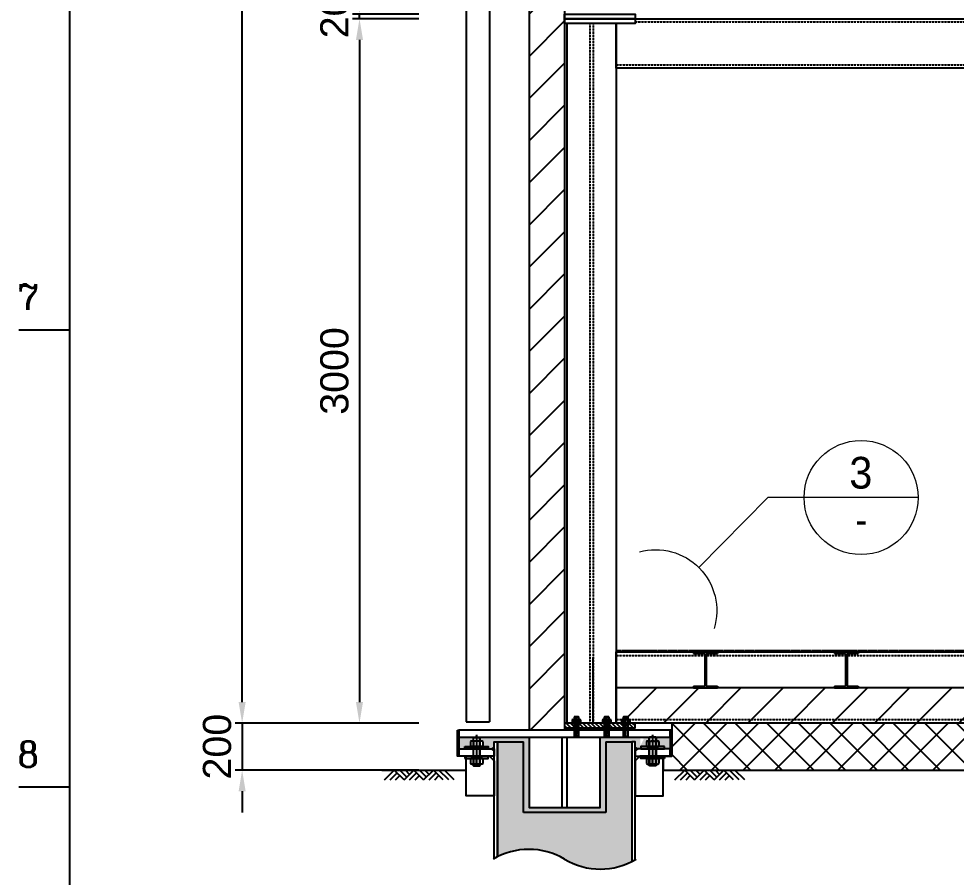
# Model space of a CAD drawing. Header units: millimetres. Extents: x 415966 to 487306, y -108951 to -17325.
# Drawn here: x 452166 to 456160, y -33811 to -30155 of the extents above; entities that cross this region are included whole.
import ezdxf
from ezdxf.enums import TextEntityAlignment as Align

# ---------------------------------------------------------------- set-up
doc = ezdxf.new("R2010")
doc.units = ezdxf.units.MM
doc.header["$LTSCALE"] = 2
doc.linetypes.add('CENTER', pattern=[2, 1.25, -0.25, 0.25, -0.25])
doc.linetypes.add('HIDDEN', pattern=[0.375, 0.25, -0.125])
doc.layers.get('Defpoints').update_dxf_attribs({"color": 250})
for name, color, linetype in [('C_BLOCK', 7, 'Continuous'), ('C_CEN', 1, 'CENTER'), ('C_COLUMN-01', 2, 'Continuous'), ('C_DIM', 7, 'Continuous'), ('C_GIRDER', 2, 'Continuous'), ('C_HAT', 253, 'Continuous'), ('CONC', 3, 'Continuous'), ('DIM', 1, 'Continuous'), ('finish', 1, 'Continuous'), ('PLATE', 2, 'Continuous'), ('TAN-TIT', 30, 'Continuous'), ('나사산', 1, 'Continuous'), ('중심선', 1, 'CENTER')]:
    doc.layers.add(name, color=color, linetype=linetype)
doc.styles.add('Arial', font='arial.ttf')
doc.styles.add('COM', font='COMPLEX', dxfattribs={"height": 5})
doc.styles.add('돋움', font='')
doc.styles.get('돋움').set_extended_font_data('Dotum')
doc.dimstyles.new('일반도면_0030', dxfattribs={"dimtxt": 120, "dimasz": 90, "dimexe": 30, "dimexo": 150, "dimgap": 45, "dimtad": 1, "dimdec": 0, "dimzin": 0, "dimdsep": 46, "dimtxsty": 'Arial', "dimcen": -150, "dimclrd": 7, "dimclre": 7, "dimclrt": 2, "dimadec": 8, "dimazin": 0, "dimtfac": 1, "dimtdec": 0, "dimtix": 1, "dimtmove": 2, "dimatfit": 3, "dimfxl": 1, "dimtolj": 1, "dimtzin": 0, "dimarcsym": 0})
pattern_1 = [(45, (-63679, 0), (-89.80256121069154, 89.80256121069154), [])]

# ---------------------------------------------------------------- blocks, each defined once
blk = doc.blocks.new('BORDER')
at = {"layer": 'TAN-TIT'}
for p, q in [((497.6551724136807, 16468.00000000038), (497.6551724136807, 352)), ((497.6551724136807, 7382.965517241508), (353.4482758580707, 7382.965517241508)), ((497.6551724136807, 6085.103448276597), (353.4482758580707, 6085.103448276597))]:
    blk.add_line(p, q, dxfattribs=at)
at = {"layer": 'TAN-TIT', "style": 'COM'}
for s, p in [('7', (411.1310344757512, 7440.648275862637)), ('8', (411.1310344757512, 6142.786206897348))]:
    blk.add_text(s, height=72.10344827586206, dxfattribs=at).set_placement(p, align=Align.RIGHT)
blk = doc.blocks.new('*D197')
at = {"layer": 'C_DIM', "color": 7, "lineweight": -2, "transparency": 16777216}
for p, q in [((453870.7415569457, -24114.90330952165), (453087.6012386131, -24114.90330952165)), ((453117.6012386131, -33064.90330952196), (453117.6012386131, -24204.90330952165)), ((453870.7415569457, -33154.90330952196), (453087.6012386131, -33154.90330952196))]:
    blk.add_line(p, q, dxfattribs=at)
at = {"layer": 'C_DIM', "color": 7, "transparency": 16777216}
for points in [[(453102.6012386131, -24204.90330952165), (453132.6012386131, -24204.90330952165), (453117.6012386131, -24114.90330952165)], [(453102.6012386131, -33064.90330952196), (453132.6012386131, -33064.90330952196), (453117.6012386131, -33154.90330952196)]]:
    blk.add_solid(points, dxfattribs=at)
at = {"layer": 'Defpoints', "color": 0, "transparency": 16777216}
for p in [(453117.6012386131, -24114.90330952165), (454020.7415569457, -24114.90330952165), (454020.7415569457, -33154.90330952196)]:
    blk.add_point(p, dxfattribs=at)
at = {"layer": 'C_DIM', "color": 2, "transparency": 16777216, "insert": (453011.3324800864, -28634.90330952193), "char_height": 120, "attachment_point": 5, "rotation": 90, "style": 'Arial'}
blk.add_mtext('\\A1;9040', dxfattribs=at)
blk = doc.blocks.new('*D198')
at = {"layer": 'C_DIM', "color": 7, "lineweight": -2, "transparency": 16777216}
for p, q in [((453870.7415569457, -30154.90330952196), (453587.601238613, -30154.90330952196)), ((453617.601238613, -30244.90330952196), (453617.601238613, -33064.90330952196)), ((453870.7415569457, -33154.90330952196), (453587.601238613, -33154.90330952196))]:
    blk.add_line(p, q, dxfattribs=at)
at = {"layer": 'C_DIM', "color": 7, "transparency": 16777216}
for points in [[(453602.601238613, -30244.90330952196), (453632.601238613, -30244.90330952196), (453617.601238613, -30154.90330952196)], [(453602.601238613, -33064.90330952196), (453632.601238613, -33064.90330952196), (453617.601238613, -33154.90330952196)]]:
    blk.add_solid(points, dxfattribs=at)
at = {"layer": 'Defpoints', "color": 0, "transparency": 16777216}
for p in [(454020.7415569457, -30154.90330952196), (453617.601238613, -33154.90330952196), (454020.7415569457, -33154.90330952196)]:
    blk.add_point(p, dxfattribs=at)
at = {"layer": 'C_DIM', "color": 2, "transparency": 16777216, "insert": (453511.2915523918, -31654.90330952209), "char_height": 120, "attachment_point": 5, "rotation": 90, "style": 'Arial'}
blk.add_mtext('\\A1;3000', dxfattribs=at)
blk = doc.blocks.new('*D199')
at = {"layer": 'C_DIM', "color": 7, "lineweight": -2, "transparency": 16777216}
for p, q in [((453617.601238613, -30044.90330952185), (453617.601238613, -29954.90330952185)), ((453870.7415569457, -30134.90330952185), (453587.601238613, -30134.90330952185)), ((453617.601238613, -30154.90330952184), (453617.601238613, -30134.90330952185)), ((453870.7415569457, -30154.90330952184), (453587.601238613, -30154.90330952184)), ((453617.601238613, -30244.90330952184), (453617.601238613, -30334.90330952184))]:
    blk.add_line(p, q, dxfattribs=at)
at = {"layer": 'C_DIM', "color": 7, "transparency": 16777216}
for points in [[(453602.601238613, -30044.90330952185), (453632.601238613, -30044.90330952185), (453617.601238613, -30134.90330952185)], [(453602.601238613, -30244.90330952184), (453632.601238613, -30244.90330952184), (453617.601238613, -30154.90330952184)]]:
    blk.add_solid(points, dxfattribs=at)
at = {"layer": 'Defpoints', "color": 0, "transparency": 16777216}
for p in [(453617.601238613, -30134.90330952185), (454020.7415569457, -30134.90330952185), (454020.7415569457, -30154.90330952184)]:
    blk.add_point(p, dxfattribs=at)
at = {"layer": 'C_DIM', "color": 2, "transparency": 16777216, "insert": (453511.3324800862, -30144.90330952197), "char_height": 120, "attachment_point": 5, "rotation": 90, "style": 'Arial'}
blk.add_mtext('\\A1;20', dxfattribs=at)
blk = doc.blocks.new('A$C45570403')
at = {"layer": 'finish'}
for p, q in [((0, 0), (102, 0)), ((0, 0), (0, -7.110000000000582)), ((102, 0), (102, -7.110000000000582)), ((0, -7.110000000000582), (48.07999999998719, -7.110000000000582)), ((48.07999999998719, -7.110000000000582), (48.0800000000163, -145.8899999999994)), ((53.92000000001281, -7.110000000000582), (102, -7.110000000000582)), ((53.92000000001281, -7.110000000000582), (53.92000000004191, -145.8899999999994)), ((0, -145.8899999999994), (48.0800000000163, -145.8900000000012)), ((2.91038304567337e-11, -145.8899999999994), (2.91038304567337e-11, -153)), ((0, -153), (102, -153)), ((53.92000000004191, -145.8900000000012), (102, -145.8899999999994)), ((102.0000000000291, -145.8899999999994), (102.0000000000291, -153))]:
    blk.add_line(p, q, dxfattribs=at)
blk = doc.blocks.new('*D277')
at = {"layer": 'C_DIM', "color": 7, "lineweight": -2, "transparency": 16777216}
for p, q in [((453117.6012386133, -33064.90330952198), (453117.6012386133, -32974.90330952198)), ((453870.7415569457, -33154.90330952198), (453087.6012386133, -33154.90330952198)), ((453117.6012386133, -33154.90330952198), (453117.6012386133, -33354.90330952196)), ((453870.7415569457, -33354.90330952196), (453087.6012386133, -33354.90330952196)), ((453117.6012386133, -33444.90330952196), (453117.6012386133, -33534.90330952196))]:
    blk.add_line(p, q, dxfattribs=at)
at = {"layer": 'C_DIM', "color": 7, "transparency": 16777216}
for points in [[(453102.6012386133, -33064.90330952198), (453132.6012386133, -33064.90330952198), (453117.6012386133, -33154.90330952198)], [(453102.6012386133, -33444.90330952196), (453132.6012386133, -33444.90330952196), (453117.6012386133, -33354.90330952196)]]:
    blk.add_solid(points, dxfattribs=at)
at = {"layer": 'Defpoints', "color": 0, "transparency": 16777216}
for p in [(454020.7415569457, -33154.90330952198), (453117.6012386133, -33354.90330952196), (454020.7415569457, -33354.90330952196)]:
    blk.add_point(p, dxfattribs=at)
at = {"layer": 'C_DIM', "color": 2, "transparency": 16777216, "insert": (453011.3324800866, -33254.90330952209), "char_height": 120, "attachment_point": 5, "rotation": 90, "style": 'Arial'}
blk.add_mtext('\\A1;200', dxfattribs=at)
blk = doc.blocks.new('113')
at = {"layer": 'C_GIRDER', "color": 7}
for p, q in [((517750.4325849674, -23359.14847028413), (517750.4325849674, -33159.40495002485)), ((517850.4325849674, -23359.14847028413), (517850.4325849674, -33159.40495002485)), ((517750.4325849674, -33159.40495002485), (517850.4325849674, -33159.40495002485))]:
    blk.add_line(p, q, dxfattribs=at)
blk = doc.blocks.new('A$C25214C55')
at = {"layer": 'DIM'}
for p, q in [((223.470387361871, -125.0000000000036), (348.470387361871, -3.637978807091713e-12)), ((294.1810654805304, -125.0000000000036), (419.1810654805304, -3.637978807091713e-12)), ((364.8917435991752, -125.0000000000036), (489.8917435991752, -3.637978807091713e-12)), ((473.470387361871, -125.0000000000036), (419.1810654805304, -70.71067811865942)), ((544.1810654805304, -125.0000000000036), (454.5364045398455, -35.35533905932971)), ((614.8917435991752, -125.0000000000036), (489.8917435991752, -3.637978807091713e-12)), ((544.1810654805304, -54.28932188134786), (598.470387361871, -3.637978807091713e-12)), ((579.5364045398455, -89.64466094067757), (669.1810654805304, -3.637978807091713e-12)), ((614.8917435991752, -125.0000000000036), (739.8917435991752, -3.637978807091713e-12)), ((723.470387361871, -125.0000000000036), (669.1810654805304, -70.71067811865942)), ((794.1810654805304, -125.0000000000036), (704.5364045398455, -35.35533905932971)), ((864.8917435991752, -125.0000000000036), (739.8917435991752, -3.637978807091713e-12)), ((794.1810654805304, -54.28932188134786), (848.470387361871, -3.637978807091713e-12)), ((829.5364045398455, -89.64466094067757), (919.1810654805304, -3.637978807091713e-12)), ((864.8917435991752, -125.0000000000036), (989.8917435991752, -3.637978807091713e-12)), ((973.470387361871, -125.0000000000036), (919.1810654805304, -70.71067811865942)), ((1044.18106548053, -125.0000000000036), (954.5364045398455, -35.35533905932971)), ((1114.891743599175, -125.0000000000036), (989.8917435991752, -3.637978807091713e-12))]:
    blk.add_line(p, q, dxfattribs=at)
blk = doc.blocks.new('_DatumFilled')
at = {"color": 0, "linetype": 'ByBlock'}
blk.add_solid([(0, 0.57735027), (-1, 0), (0, -0.57735027)], dxfattribs=at)
blk = doc.blocks.new('d11')
h = blk.add_hatch(color=9)
edge = h.paths.add_edge_path()
edge.add_arc((-303.7500000001164, -294.7278323663486), 296.6943494444259, 239.1258303310062, 296.7950632267268)
edge.add_line((-170, -559.5645263726037), (-170, -49.99999999998545))
edge.add_line((-170, -50), (-281.0000000074506, -50))
edge.add_line((-281.0000000074506, -50), (-281.0000000074506, -350))
edge.add_line((-281.0000000074506, -350), (-631.0000000074506, -350))
edge.add_line((-631.0000000074506, -350), (-631.0000000074506, -50))
edge.add_line((-631.0000000074506, -50), (-742, -50))
edge.add_line((-742, -50), (-742, -539.1944840871438))
edge.add_arc((-608.2500000001164, -804.0311780936318), 296.694349444439, 59.12583033100577, 116.7950632266658, ccw=False)
at = {"layer": 'C_GIRDER'}
h = blk.add_hatch(dxfattribs=at)
h.set_pattern_fill('AR-CONC', color=256, scale=5, style=0)
h.set_pattern_definition([(49.99999999999999, (-571463.5940438636, 28468.11309052343), (35.86300913003767, -3.137606749129755), [3.75, -41.25]), (355, (-571463.5940438636, 28468.11309052343), (-6.937566680649999, 37.60960668500059), [3, -33]), (100.4513999999999, (-571460.6054598636, 28467.85162352343), (28.92546908570108, 34.47197710304768), [3.1870095, -35.0571056]), (46.18420000000001, (-571463.5940438636, 28478.11309052343), (53.36205243128222, -8.275950716450904), [5.625, -61.875]), (96.63559999999974, (-571459.1472066136, 28477.42342517343), (46.73313527743516, 48.70589354502209), [4.780514399999997, -52.58564999999998]), (351.1842, (-571463.5940438636, 28478.11309052343), (46.73309725668136, 48.70593004626623), [4.5, -49.5]), (21, (-571458.5940438636, 28475.61309052343), (29.84535260592308, -20.13094453326694), [3.75, -41.25]), (326.0000000000001, (-571458.5940438636, 28475.61309052343), (12.16576659607909, 36.25750225234265), [3, -33]), (71.4514, (-571456.1069322136, 28473.93551022343), (42.0111314290745, 16.12652483549762), [3.1870095, -35.0571056]), (37.50000000000001, (-571463.5940438636, 28468.11309052343), (0.6079927658645333, 16.64469269156557), [0, -32.59999999999999, 0, -33.5, 0, -33.125]), (7.499999999999999, (-571463.5940438636, 28468.11309052343), (13.15347687210743, 19.72058559411801), [0, -19.1, 0, -31.85, 0, -12.625]), (327.5, (-571474.7440438636, 28468.11309052343), (26.69112180862045, -1.12774358671899), [0, -12.5, 0, -39, 0, -51.75]), (317.5, (-571479.7440438636, 28468.11309052343), (29.15930846711931, 5.005249116615882), [0, -16.25, 0, -25.9, 0, -36.75])])
h.paths.add_polyline_path([(-846.0000000172295, -30), (-906, -30), (-906, -80.00000000046566), (-881, -80.00000000046566), (-881, -70.00000002031447), (-853.9999999807915, -70.00000002031447), (-855.9995664064772, -68.84487303521018, -0.03836757206835595), (-857.5585600156337, -67.94426000007661), (-857.5585600156337, -48.05574000008346, -0.03836757211836058), (-855.9995664043818, -47.15512696393125), (-854.0000000153668, -46.00000000032014), (-846.0000000182772, -46.00000000032014)])
h.paths.add_polyline_path([(-756, -50), (-742, -50), (-606.0000000074506, -50), (-606.0000000074506, -30), (-816.000000017113, -30), (-816.0000000181608, -46.00000000032014), (-808.0000000153668, -46.00000000032014), (-806.0004336256534, -47.15512696452788, -0.03836757208910301), (-804.4414400155656, -48.05574000008346), (-804.4414400155656, -67.94426000007661, -0.03836757203997456), (-806.0004336235579, -68.84487303464266), (-808.0000000499422, -70.00000002031447), (-781, -70.00000002031447), (-781, -80.00000000046566), (-756, -80.00000000046566)])
h.paths.add_polyline_path([(-133.47426130448, -33.03101058542961), (-122.1975762033835, -35.60851561209711), (-120.2471683339681, -30), (-306.0000000074506, -30), (-306.0000000074506, -50), (-170, -50), (-156, -50), (-156, -80.00000000046566), (-131, -80.00000000046566), (-131, -70.00000002031447), (-103.9999999500578, -70.00000002031447), (-105.9995663764421, -68.84487303462811, -0.03836757203983128), (-107.5585599844344, -67.94426000007661), (-107.5585599844344, -48.05574000008346, -0.03836757208895958), (-105.9995663743466, -47.15512696452788), (-103.9999999846332, -46.00000000032014), (-95.99999998183921, -46.00000000032014), (-95.99999998288695, -30), (-120.2471683339681, -30), (-122.1975762033835, -35.60851561209711), (-118.4805116424104, -36.45812278872472), (-133.8021205305122, -68.97808361479838)])
h.paths.add_polyline_path([(-6, -30), (-65.99999998277053, -30), (-65.9999999817228, -46.00000000032014), (-57.99999998463318, -46.00000000032014), (-56.00043359561823, -47.15512696393125, -0.03836757211821606), (-54.4414399843663, -48.05574000008346), (-54.4414399843663, -67.94426000007661, -0.03836757206821154), (-56.00043359352276, -68.84487303521018), (-58.00000001920853, -70.00000002031447), (-31, -70.00000002031447), (-31, -80.00000000046566), (-6, -80.00000000046566)])
h.paths.add_polyline_path([(-631.0000000074506, -50), (-631.0000000074506, -350), (-281.0000000074506, -350), (-281.0000000074506, -50), (-306.0000000074506, -50), (-306.0000000074506, -330), (-606.0000000074506, -330), (-606.0000000074506, -50)])
at = {"layer": 'C_HAT'}
h = blk.add_hatch(dxfattribs=at)
h.set_pattern_fill('ANSI31', color=256, scale=100, style=0)
h.set_pattern_definition([(135, (574219.1210275803, 21868.16491843114), (8.838834764831843, 8.838834764831844), [])])
h.paths.add_polyline_path([(-456.0000000074506, 30), (-156.0000000074506, 30), (-156.0000000074506, 10), (-456.0000000074506, 10)])
for p, q in [((-423.3207999996375, 44.65929999999935), (-420.9999999996508, 46)), ((-423.3207999996375, 44.65929999999935), (-423.3207999996375, 31.34070000000065)), ((-420.9999999996508, 46), (-390.9999999996508, 46)), ((-414.6468349996721, 57.35000000000582), (-415.9999999996508, 55.996834999969)), ((-395.9999999996508, 55.996834999969), (-415.9999999996508, 55.996834999969)), ((-415.9999999996508, 55.996834999969), (-415.9999999996508, -28.64683499996318)), ((-414.6609999997308, 44.65929999999935), (-414.6609999997308, 31.34070000000065)), ((-397.3531649996294, 57.35000000000582), (-414.6468349996721, 57.35000000000582)), ((-395.9999999996508, 55.996834999969), (-397.3531649996294, 57.35000000000582)), ((-397.3389999996871, 44.65929999999935), (-397.3389999996871, 31.34070000000065)), ((-395.9999999996508, -28.64683499996318), (-395.9999999996508, 55.996834999969)), ((-390.9999999996508, 46), (-388.679199999664, 44.65929999999935)), ((-388.679199999664, 44.65929999999935), (-388.679199999664, 31.34070000000065)), ((-294.3207999975421, 44.65929999999935), (-291.9999999975553, 46)), ((-294.3207999975421, 44.65929999999935), (-294.3207999975421, 31.34070000000065)), ((-291.9999999975553, 46), (-261.9999999975553, 46)), ((-285.6468349975767, 57.35000000000582), (-286.9999999975553, 55.996834999969)), ((-266.9999999975553, 55.996834999969), (-286.9999999975553, 55.996834999969)), ((-286.9999999975553, 55.996834999969), (-286.9999999975553, -28.64683499996318)), ((-285.6609999976354, 44.65929999999935), (-285.6609999976354, 31.34070000000065)), ((-268.3531649975339, 57.35000000000582), (-285.6468349975767, 57.35000000000582)), ((-266.9999999975553, 55.996834999969), (-268.3531649975339, 57.35000000000582)), ((-268.3389999975916, 44.65929999999935), (-268.3389999975916, 31.34070000000065)), ((-266.9999999975553, -28.64683499996318), (-266.9999999975553, 55.996834999969)), ((-261.9999999975553, 46), (-259.6791999975685, 44.65929999999935)), ((-259.6791999975685, 44.65929999999935), (-259.6791999975685, 31.34070000000065)), ((-213.3207999975421, 44.65929999999935), (-210.9999999975553, 46)), ((-213.3207999975421, 44.65929999999935), (-213.3207999975421, 31.34070000000065)), ((-210.9999999975553, 46), (-180.9999999975553, 46)), ((-204.6468349975767, 57.35000000000582), (-205.9999999975553, 55.996834999969)), ((-185.9999999975553, 55.996834999969), (-205.9999999975553, 55.996834999969)), ((-205.9999999975553, 55.996834999969), (-205.9999999975553, -28.64683499996318)), ((-204.6609999976354, 44.65929999999935), (-204.6609999976354, 31.34070000000065)), ((-187.3531649975339, 57.35000000000582), (-204.6468349975767, 57.35000000000582)), ((-185.9999999975553, 55.996834999969), (-187.3531649975339, 57.35000000000582)), ((-187.3389999975916, 44.65929999999935), (-187.3389999975916, 31.34070000000065)), ((-185.9999999975553, -28.64683499996318), (-185.9999999975553, 55.996834999969)), ((-180.9999999975553, 46), (-178.6791999975685, 44.65929999999935)), ((-178.6791999975685, 44.65929999999935), (-178.6791999975685, 31.34070000000065)), ((-423.3207999996375, 31.34070000000065), (-420.9999999996508, 30)), ((-420.9999999996508, 30), (-390.9999999996508, 30)), ((-390.9999999996508, 30), (-388.679199999664, 31.34070000000065)), ((-294.3207999975421, 31.34070000000065), (-291.9999999975553, 30)), ((-291.9999999975553, 30), (-261.9999999975553, 30)), ((-261.9999999975553, 30), (-259.6791999975685, 31.34070000000065)), ((-213.3207999975421, 31.34070000000065), (-210.9999999975553, 30)), ((-210.9999999975553, 30), (-180.9999999975553, 30)), ((-180.9999999975553, 30), (-178.6791999975685, 31.34070000000065)), ((-846.0000000153668, -31.6237980001606), (-844.3762020152062, -30)), ((-846.0000000153668, -31.6237980001606), (-846.0000000251457, -149.9999999809079)), ((-846.0000000153668, -31.6237980001606), (-816.0000000153668, -31.6237980001606)), ((-844.3762020152062, -30), (-817.6237980150618, -30)), ((-817.6237980150618, -30), (-816.0000000153668, -31.6237980001606)), ((-816.00000002468, -150.0000000201399), (-816.0000000153668, -31.6237980001606)), ((-395.9999999996508, -28.64683499996318), (-415.9999999996508, -28.64683499996318)), ((-414.6468349996721, -30), (-415.9999999996508, -28.64683499996318)), ((-397.3531649996294, -30), (-414.6468349996721, -30)), ((-395.9999999996508, -28.64683499996318), (-397.3531649996294, -30)), ((-266.9999999975553, -28.64683499996318), (-286.9999999975553, -28.64683499996318)), ((-268.3531649975339, -30), (-285.6468349975767, -30)), ((-266.9999999975553, -28.64683499996318), (-268.3531649975339, -30)), ((-255.6468349975767, -30), (-256.9999999975553, -28.64683499996318)), ((-185.9999999975553, -28.64683499996318), (-205.9999999975553, -28.64683499996318)), ((-204.6468349975767, -30), (-205.9999999975553, -28.64683499996318)), ((-187.3531649975339, -30), (-204.6468349975767, -30)), ((-185.9999999975553, -28.64683499996318), (-187.3531649975339, -30)), ((-94.37620198493823, -30), (-95.99999998463318, -31.6237980001606)), ((-95.99999997531995, -150.0000000201399), (-95.99999998463318, -31.6237980001606)), ((-65.99999998463318, -31.6237980001606), (-95.99999998463318, -31.6237980001606)), ((-67.62379798479378, -30), (-94.37620198493823, -30)), ((-65.99999998463318, -31.6237980001606), (-67.62379798479378, -30)), ((-65.99999998463318, -31.6237980001606), (-65.99999997485429, -149.9999999809079)), ((-854.0000000153668, -46.00000000032014), (-857.5585600156337, -48.05574000006891)), ((-857.5585600156337, -48.05574000006891), (-857.5585600156337, -67.94426000010571)), ((-854.0000000153668, -70.00000000032014), (-857.5585600156337, -67.94426000010571)), ((-808.0000000153668, -46.00000000032014), (-854.0000000153668, -46.00000000032014)), ((-808.0000000153668, -70.00000000032014), (-854.0000000153668, -70.00000000032014)), ((-844.2802000152878, -48.05574000006891), (-844.2802000152878, -67.94426000010571)), ((-817.7198000154458, -48.05574000006891), (-817.7198000154458, -67.94426000010571)), ((-804.4414400155656, -48.05574000006891), (-808.0000000153668, -46.00000000032014)), ((-804.4414400155656, -67.94426000010571), (-808.0000000153668, -70.00000000032014)), ((-804.4414400155656, -48.05574000006891), (-804.4414400155656, -67.94426000010571)), ((-107.5585599844344, -48.05574000006891), (-103.9999999846332, -46.00000000032014)), ((-107.5585599844344, -48.05574000006891), (-107.5585599844344, -67.94426000010571)), ((-107.5585599844344, -67.94426000010571), (-103.9999999846332, -70.00000000032014)), ((-103.9999999846332, -46.00000000032014), (-57.99999998463318, -46.00000000032014)), ((-103.9999999846332, -70.00000000032014), (-57.99999998463318, -70.00000000032014)), ((-94.2801999845542, -48.05574000006891), (-94.2801999845542, -67.94426000010571)), ((-67.71979998471215, -48.05574000006891), (-67.71979998471215, -67.94426000010571)), ((-57.99999998463318, -46.00000000032014), (-54.4414399843663, -48.05574000006891)), ((-57.99999998463318, -70.00000000032014), (-54.4414399843663, -67.94426000010571)), ((-54.4414399843663, -48.05574000006891), (-54.4414399843663, -67.94426000010571)), ((-854.0000000149012, -120.0000000004657), (-857.558560015168, -122.0557400002144)), ((-857.558560015168, -122.0557400002144), (-857.558560015168, -141.9442600002512)), ((-854.0000000149012, -144.0000000004657), (-857.558560015168, -141.9442600002512)), ((-808.0000000149012, -120.0000000004657), (-854.0000000149012, -120.0000000004657)), ((-808.0000000149012, -144.0000000004657), (-854.0000000149012, -144.0000000004657)), ((-846.0000000051223, -150.0000000004657), (-816.0000000051223, -150.0000000004657)), ((-846.0000000051223, -150.0000000004657), (-844.3762020049617, -151.6237980006263)), ((-844.3762020049617, -151.6237980006263), (-817.6237980048172, -151.6237980006263)), ((-844.2802000148222, -122.0557400002144), (-844.2802000148222, -141.9442600002512)), ((-817.7198000149801, -122.0557400002144), (-817.7198000149801, -141.9442600002512)), ((-817.6237980048172, -151.6237980006263), (-816.0000000051223, -150.0000000004657)), ((-804.4414400150999, -122.0557400002144), (-808.0000000149012, -120.0000000004657)), ((-804.4414400150999, -141.9442600002512), (-808.0000000149012, -144.0000000004657)), ((-804.4414400150999, -122.0557400002144), (-804.4414400150999, -141.9442600002512)), ((-107.5585599849001, -122.0557400002144), (-103.9999999850988, -120.0000000004657)), ((-107.5585599849001, -122.0557400002144), (-107.5585599849001, -141.9442600002512)), ((-107.5585599849001, -141.9442600002512), (-103.9999999850988, -144.0000000004657)), ((-103.9999999850988, -120.0000000004657), (-57.99999998509884, -120.0000000004657)), ((-103.9999999850988, -144.0000000004657), (-57.99999998509884, -144.0000000004657)), ((-65.99999999487773, -150.0000000004657), (-95.99999999487773, -150.0000000004657)), ((-94.37620199518278, -151.6237980006263), (-95.99999999487773, -150.0000000004657)), ((-67.62379799503833, -151.6237980006263), (-94.37620199518278, -151.6237980006263)), ((-94.28019998501986, -122.0557400002144), (-94.28019998501986, -141.9442600002512)), ((-67.71979998517781, -122.0557400002144), (-67.71979998517781, -141.9442600002512)), ((-65.99999999487773, -150.0000000004657), (-67.62379799503833, -151.6237980006263)), ((-57.99999998509884, -120.0000000004657), (-54.44143998483196, -122.0557400002144)), ((-57.99999998509884, -144.0000000004657), (-54.44143998483196, -141.9442600002512)), ((-54.44143998483196, -122.0557400002144), (-54.44143998483196, -141.9442600002512))]:
    blk.add_line(p, q)
at = {"color": 253}
for p, q in [((-1234.803200204857, -170), (-876, -170)), ((-36, -170), (311.140452080057, -169.9999999999854))]:
    blk.add_line(p, q, dxfattribs=at)
at = {"color": 1}
for points in [[(-436.0000000024447, 10), (-376.0000000024447, 10), (-376.0000000024447, 0), (-436.0000000024447, 0)], [(-307.0000000003492, 10), (-247.0000000003492, 10), (-247.0000000003492, 0), (-307.0000000003492, 0)], [(-226.0000000003492, 10), (-166.0000000003492, 10), (-166.0000000003492, 0), (-226.0000000003492, 0)], [(-881, -70.00000002031447), (-781, -70.00000002031447), (-781, -80.00000002031447), (-881, -80.00000002031447)], [(-31, -70.00000002031447), (-131, -70.00000002031447), (-131, -80.00000002031447), (-31, -80.00000002031447)], [(-881, -120.0000000203145), (-781, -120.0000000203145), (-781, -110.0000000203145), (-881, -110.0000000203145)], [(-31, -120.0000000203145), (-131, -120.0000000203145), (-131, -110.0000000203145), (-31, -110.0000000203145)]]:
    blk.add_lwpolyline(points, close=True, dxfattribs=at)
at = {"color": 6}
for points in [[(-876, -110.0000000004657), (-776, -110.0000000004657), (-756, -130.0000000004657), (-756, -280.0000000004657), (-876, -280.0000000004657)], [(-36, -110.0000000004657), (-136, -110.0000000004657), (-156, -130.0000000004657), (-156, -280.0000000004657), (-36, -280.0000000004657)]]:
    blk.add_lwpolyline(points, close=True, dxfattribs=at)
for centre, radius, start, end in [((-418.9908999997424, 38.33776769973338), 7.662232353148038, 55.59101350092298, 124.408986499077), ((-405.7904606685042, 16.00073178776074), 30, 90.40019389586004, 107.1985961775466), ((-406.2095393307973, 16.00073178776074), 30, 72.80140382245344, 89.59980610413999), ((-393.0090999996755, 38.33776769973338), 7.662232353147973, 55.59101350092298, 124.408986499077), ((-289.9908999976469, 38.33776769973338), 7.662232353148038, 55.59101350092298, 124.408986499077), ((-276.7904606664088, 16.00073178776074), 30, 90.40019389586004, 107.1985961775466), ((-277.2095393287018, 16.00073178776074), 30, 72.80140382245344, 89.59980610413999), ((-264.0090999975801, 38.33776769973338), 7.662232353147973, 55.59101350092298, 124.408986499077), ((-208.9908999976469, 38.33776769973338), 7.662232353148038, 55.59101350092298, 124.408986499077), ((-195.7904606664088, 16.00073178776074), 30, 90.40019389586004, 107.1985961775466), ((-196.2095393287018, 16.00073178776074), 30, 72.80140382245344, 89.59980610413999), ((-183.0090999975801, 38.33776769973338), 7.662232353147973, 55.59101350092298, 124.408986499077), ((-418.9908999997424, 37.66223230026662), 7.662232353148724, 235.591013500923, 304.408986499077), ((-405.7904606685042, 59.99926821223926), 30, 252.8014038224534, 269.59980610414), ((-406.2095393307973, 59.99926821223926), 30, 270.40019390253, 287.1985961775466), ((-393.0090999996755, 37.66223230026662), 7.662232353148918, 235.591013500923, 304.408986499077), ((-289.9908999976469, 37.66223230026662), 7.662232353148724, 235.591013500923, 304.408986499077), ((-276.7904606664088, 59.99926821223926), 30, 252.8014038224534, 269.59980610414), ((-277.2095393287018, 59.99926821223926), 30, 270.40019390253, 287.1985961775466), ((-264.0090999975801, 37.66223230026662), 7.662232353148918, 235.591013500923, 304.408986499077), ((-208.9908999976469, 37.66223230026662), 7.662232353148724, 235.591013500923, 304.408986499077), ((-195.7904606664088, 59.99926821223926), 30, 252.8014038224534, 269.59980610414), ((-196.2095393287018, 59.99926821223926), 30, 270.40019390253, 287.1985961775466), ((-183.0090999975801, 37.66223230026662), 7.662232353148918, 235.591013500923, 304.408986499077), ((-850.9193800156936, -57.74875619387603), 11.74875627482733, 55.59101347687546, 124.4089865231245), ((-850.9193800156936, -58.25124380629859), 11.74875627482583, 235.5910134768754, 304.4089865231246), ((-830.678706374485, -91.99887792565278), 46, 90.4001939091999, 107.1985962124875), ((-830.678706374485, -24.00112207498751), 46, 252.8014037875125, 269.5998060908001), ((-831.3212936567143, -91.99887792565278), 46, 72.80140378751251, 89.59980609080009), ((-831.3212936567143, -24.00112207498751), 46, 270.4001939091999, 287.1985962124875), ((-811.0806200155057, -57.74875619387603), 11.74875627482638, 55.59101347687546, 124.4089865231245), ((-811.0806200155057, -58.25124380629859), 11.74875627482608, 235.5910134768754, 304.4089865231246), ((-100.9193799844943, -57.74875619387603), 11.74875627482638, 55.59101347663989, 124.4089865233601), ((-100.9193799844943, -58.25124380629859), 11.74875627482608, 235.5910134766399, 304.4089865233601), ((-80.67870634328574, -91.99887792565278), 46, 90.4001939091999, 107.1985962124875), ((-80.67870634328574, -24.00112207498751), 46, 252.8014037875125, 269.5998060908001), ((-81.32129362551495, -91.99887792565278), 46, 72.80140378751251, 89.59980609080009), ((-81.32129362551495, -24.00112207498751), 46, 270.4001939091999, 287.1985962124875), ((-61.0806199843064, -57.74875619387603), 11.74875627482733, 55.59101347663989, 124.4089865233601), ((-61.0806199843064, -58.25124380629859), 11.74875627482583, 235.5910134766399, 304.4089865233601), ((-850.919380015228, -131.7487561940216), 11.74875627482733, 55.59101347687546, 124.4089865231245), ((-850.919380015228, -132.2512438064441), 11.74875627482583, 235.5910134768754, 304.4089865231246), ((-830.6787063740194, -165.9988779257983), 46, 90.4001939091999, 107.1985962124875), ((-830.6787063740194, -98.00112207513303), 46, 252.8014037875125, 269.5998060908001), ((-831.3212936562486, -165.9988779257983), 46, 72.80140378751251, 89.59980609080009), ((-831.3212936562486, -98.00112207513303), 46, 270.4001939091999, 287.1985962124875), ((-811.08062001504, -131.7487561940216), 11.74875627482638, 55.59101347687546, 124.4089865231245), ((-811.08062001504, -132.2512438064441), 11.74875627482608, 235.5910134768754, 304.4089865231246), ((-100.91937998496, -131.7487561940216), 11.74875627482638, 55.59101347663989, 124.4089865233601), ((-100.91937998496, -132.2512438064441), 11.74875627482608, 235.5910134766399, 304.4089865233601), ((-80.6787063437514, -165.9988779257983), 46, 90.4001939091999, 107.1985962124875), ((-80.6787063437514, -98.00112207513303), 46, 252.8014037875125, 269.5998060908001), ((-81.32129362598062, -165.9988779257983), 46, 72.80140378751251, 89.59980609080009), ((-81.32129362598062, -98.00112207513303), 46, 270.4001939091999, 287.1985962124875), ((-61.08061998477206, -131.7487561940216), 11.74875627482733, 55.59101347663989, 124.4089865233601), ((-61.08061998477206, -132.2512438064441), 11.74875627482583, 235.5910134766399, 304.4089865233601)]:
    blk.add_arc(centre, radius, start, end)
at = {"layer": 'C_CEN', "linetype": 'Continuous'}
for centre, start, end in [((-608.25, -804.0311780935735), 59.12583032951751, 120.8741696704825), ((-303.7500000002328, -294.7278323662904), 239.1258303295175, 300.8741696704825)]:
    blk.add_arc(centre, 296.6943494444494, start, end, dxfattribs=at)
at = {"layer": 'C_GIRDER'}
for p, q in [((-631.0000000074506, -350), (-631.0000000074506, -50)), ((-281.0000000074506, -50), (-281.0000000074506, -350)), ((-281.0000000074506, -350), (-631.0000000074506, -350))]:
    blk.add_line(p, q, dxfattribs=at)
for points in [[(-912, 0), (-906, 0), (-906, -110.0000000004657), (-912, -110.0000000004657)], [(-456.0000000074506, 10), (-156.0000000074506, 10), (-156.0000000074506, 30), (-456.0000000074506, 30)], [(0, 0), (-6, 0), (-6, -110.0000000004657), (0, -110.0000000004657)], [(-606.0000000074506, -30), (-306.0000000074506, -30), (-306.0000000074506, -330), (-606.0000000074506, -330)], [(-466.0000000074506, -30), (-446.0000000074506, -30), (-446.0000000074506, -330), (-466.0000000074506, -330)]]:
    blk.add_lwpolyline(points, close=True, dxfattribs=at)
at = {"layer": 'CONC', "color": 8}
for points in [[(-742, -539.1944840871292), (-742, -50), (-631.0000000074506, -50)], [(-281.0000000074506, -50), (-170, -50), (-170, -559.5645263726765)]]:
    blk.add_lwpolyline(points, dxfattribs=at)
at = {"layer": 'PLATE'}
for points in [[(-6, -30), (-6, 0), (-906, 0), (-906, -30)], [(-756, -80.00000000046566), (-756, -110.0000000004657), (-906, -110.0000000004657), (-906, -80.00000000046566)], [(-156, -80.00000000046566), (-156, -110.0000000004657), (-6, -110.0000000004657), (-6, -80.00000000046566)]]:
    blk.add_lwpolyline(points, close=True, dxfattribs=at)
for points in [[(-756, -546.7424793672835), (-756, -50), (-742, -50), (-742, -539.1944840871292)], [(-156, -552.0165310925076), (-156, -50), (-170, -50), (-170, -559.5645263726765)]]:
    blk.add_lwpolyline(points, dxfattribs=at)
at = {"layer": '나사산'}
for p, q in [((-414.6468349996721, 57.35000000000582), (-414.6468349996721, -30)), ((-397.3531649996294, 57.35000000000582), (-397.3531649996294, -30)), ((-285.6468349975767, 57.35000000000582), (-285.6468349975767, -30)), ((-268.3531649975339, 57.35000000000582), (-268.3531649975339, -30)), ((-204.6468349975767, 57.35000000000582), (-204.6468349975767, -30)), ((-187.3531649975339, 57.35000000000582), (-187.3531649975339, -30)), ((-844.3762020254508, -151.6237980006263), (-844.3762020152062, -31.6237980001606)), ((-817.6237980248407, -151.6237980006263), (-817.6237980150618, -31.6237980001606)), ((-94.37620197515935, -151.6237980006263), (-94.37620198493823, -31.6237980001606)), ((-67.62379797454923, -151.6237980006263), (-67.62379798479378, -31.6237980001606))]:
    blk.add_line(p, q, dxfattribs=at)
at = {"layer": '중심선'}
for p, q in [((-405.9999999996508, -32.0380303793936), (-405.9999999996508, 59.35000000000582)), ((-405.9999999996508, 28), (-405.9999999996508, 48)), ((-406.0000000024447, 45), (-406.0000000024447, -30.64683499996318)), ((-276.9999999975553, -32.0380303793936), (-276.9999999975553, 59.35000000000582)), ((-276.9999999975553, 28), (-276.9999999975553, 48)), ((-277.0000000003492, 45), (-277.0000000003492, -30.64683499996318)), ((-195.9999999975553, -32.0380303793936), (-195.9999999975553, 59.35000000000582)), ((-195.9999999975553, 28), (-195.9999999975553, 48)), ((-196.0000000003492, 45), (-196.0000000003492, -30.64683499996318)), ((-831.0000000251457, -20.00000000017462), (-831.0000000256114, -151.6237980006263)), ((-831.0000000251457, -30), (-831.0000000349246, -22.00000000017462)), ((-80.99999997485429, -20.00000000017462), (-80.99999997438863, -151.6237980006263)), ((-80.99999997485429, -30), (-80.9999999650754, -22.00000000017462)), ((-831.0000000149012, -151.6237980006263), (-831.0000000149012, -118.0000000004657)), ((-80.99999998509884, -151.6237980006263), (-80.99999998509884, -118.0000000004657))]:
    blk.add_line(p, q, dxfattribs=at)
at = {"color": 1, "yscale": 20, "zscale": 20}
for p, xscale in [((-756, -80.00000000046566), 20), ((-156, -80.00000000046566), -20)]:
    blk.add_blockref('_DatumFilled', p, dxfattribs=dict(at, xscale=xscale))
at = {"layer": 'CONC', "xscale": -0.333333333334546, "yscale": 0.333333333334546, "zscale": 0.333333333334546}
for p in [(-851.5098708791193, -170), (385.6305812010542, -170)]:
    blk.add_blockref('A$C25214C55', p, dxfattribs=at)

msp = doc.modelspace()

# ---------------------------------------------------------------- hatches: boundary and pattern name
at = {"layer": 'C_GIRDER'}
h = msp.add_hatch(dxfattribs=at)
h.set_pattern_fill('ANSI37', color=1, scale=30)
h.set_pattern_definition([(45, (-63679, 0), (-67.35192090801866, 67.35192090801866), []), (135, (-63679, 0), (-67.35192090801866, -67.35192090801864), [])])
h.paths.add_polyline_path([(454947.4325849658, -33154.90330952196), (454947.4325849658, -33294.90330952241), (454911.4325849658, -33294.90330952241), (454911.4325849658, -33354.90330952195), (460071.4325849777, -33354.90330952196), (460071.4325849703, -33274.90330952242), (460035.4325849703, -33274.90330952242), (460035.4325849777, -33154.90330952196)])
at = {"layer": 'finish'}
h = msp.add_hatch(dxfattribs=at)
h.set_pattern_fill('ANSI31', color=256, scale=40, style=0)
h.set_pattern_definition(pattern_1)
h.paths.add_polyline_path([(454341.4325849674, -33184.90330952195), (454491.4325849679, -33184.90330952195), (454491.4325849679, -24120.90330952196), (454341.4325849711, -24120.90330952196)])
h = msp.add_hatch(dxfattribs=at)
h.set_pattern_fill('ANSI31', color=256, scale=40, style=0)
h.set_pattern_definition(pattern_1)
h.paths.add_polyline_path([(454710.4325849658, -33004.90330952195), (454710.4325849658, -33154.90330952195), (469272.4325849728, -33154.90330952195), (469272.4325849728, -33004.90330952195)])

# ---------------------------------------------------------------- linework, layer by layer
at = {"layer": 'C_BLOCK', "color": 7, "linetype": 'Continuous', "lineweight": 20}
for p, q in [((455356.8655622098, -32193.88867413603), (455063.5697221024, -32492.05994280176)), ((455997.3807518163, -32193.88867413603), (455356.8655622098, -32193.88867413603))]:
    msp.add_line(p, q, dxfattribs=at)
msp.add_circle((455754.3807518163, -32193.88867413603), 243.0000000000205, dxfattribs=at)
at = {"layer": 'C_BLOCK', "color": 7, "linetype": 'Continuous', "lineweight": 20, "extrusion": (0, 0, -1)}
msp.add_arc((-454880.2906367303, -32675.32799148476), 259.2000000000219, 74.2199500048754, 197.1534499991903, dxfattribs=at)
at = {"layer": 'C_CEN'}
for p, q in [((454710.4325849658, -32844.90330952195), (469272.4325849728, -32844.90330952196)), ((454710.4325849658, -32844.90330952195), (454710.4325849679, -32850.90330952195)), ((454710.4325849658, -32850.90330952195), (469272.4325849728, -32850.90330952196))]:
    msp.add_line(p, q, dxfattribs=at)
at = {"layer": 'C_COLUMN-01'}
for p, q in [((454501.4325849658, -30174.90330952191), (454501.4325849658, -33154.90330952195)), ((454710.4325849658, -30174.90330952191), (454710.4325849658, -33154.90330952195))]:
    msp.add_line(p, q, dxfattribs=at)
at = {"layer": 'C_COLUMN-01', "color": 1}
msp.add_lwpolyline([(454947.4325849658, -33154.90330952196), (454947.4325849658, -33294.90330952241), (454911.4325849658, -33294.90330952241), (454911.4325849658, -33354.90330952195), (460071.4325849777, -33354.90330952196), (460071.4325849703, -33274.90330952242), (460035.4325849703, -33274.90330952242), (460035.4325849777, -33154.90330952196), (454947.4325849658, -33154.90330952196)], dxfattribs=at)
at = {"layer": 'C_GIRDER', "linetype": 'HIDDEN'}
for p, q in [((454599.4325849692, -30174.90330952191), (454599.4325849658, -33154.90330952195)), ((454612.4325849692, -30174.90330952191), (454612.4325849658, -33154.90330952195)), ((454791.4325849679, -30168.4033095219), (469191.4325849703, -30168.4033095219)), ((454710.4325849692, -30351.4033095219), (469272.4325849782, -30351.4033095219)), ((454710.4325849692, -32867.20330952197), (469272.4325849782, -32867.20330952197)), ((454710.4325849692, -33138.60330952196), (469272.4325849782, -33138.60330952196))]:
    msp.add_line(p, q, dxfattribs=at)
at = {"layer": 'C_GIRDER'}
msp.add_line((454612.4325849658, -33154.90330952195), (454612.4325849658, -32874.90330952195), dxfattribs=at)
for points in [[(454491.4325849679, -30134.90330952189), (454791.4325849679, -30134.90330952189), (454791.4325849679, -30154.9033095219), (454491.4325849679, -30154.9033095219)], [(454491.4325849679, -30154.9033095219), (454791.4325849679, -30154.9033095219), (454791.4325849679, -30174.90330952191), (454491.4325849679, -30174.90330952191)], [(454710.4325849658, -32850.90330952195), (469272.4325849728, -32850.90330952196), (469272.4325849728, -33154.90330952196), (454710.4325849658, -33154.90330952195)]]:
    msp.add_lwpolyline(points, close=True, dxfattribs=at)
msp.add_lwpolyline([(454710.4325849658, -30154.9033095219), (469272.4325849728, -30154.9033095219), (469272.4325849728, -30364.9033095219), (454710.4325849658, -30364.9033095219), (454710.4325849658, -30174.90330952191)], dxfattribs=at)
at = {"layer": 'finish'}
for p, q in [((469272.4325849728, -33004.90330952195), (454710.4325849658, -33004.90330952195)), ((454710.4325849658, -33004.90330952195), (454710.4325849658, -33154.90330952195)), ((469272.4325849728, -33154.90330952195), (454710.4325849658, -33154.90330952195))]:
    msp.add_line(p, q, dxfattribs=at)
msp.add_lwpolyline([(454341.4325849674, -24114.90330952193), (454491.4325849679, -24114.90330952193), (454491.4325849679, -33184.90330952195), (454341.4325849674, -33184.90330952195)], close=True, dxfattribs=at)

# ---------------------------------------------------------------- block references
at = {"xscale": 1.5, "yscale": 1.5, "zscale": 1.5}
msp.add_blockref('BORDER', (451635.871652766, -42555.06852749505), dxfattribs=at)
at = {"layer": 'C_CEN'}
msp.add_blockref('113', (-63678.99999999953, 9.690561029696255), dxfattribs=at)
at = {"layer": 'C_GIRDER'}
msp.add_blockref('d11', (454947.4325849658, -33184.90330952195), dxfattribs=at)
at = {"layer": 'finish'}
for p in [(455040.4325849679, -32850.90330952196), (455640.4325849679, -32850.90330952196)]:
    msp.add_blockref('A$C45570403', p, dxfattribs=at)

# ---------------------------------------------------------------- texts
at = {"layer": 'C_BLOCK', "color": 4, "linetype": 'Continuous', "lineweight": 20, "style": '돋움'}
msp.add_text('3', height=135.0000000000114, dxfattribs=at).set_placement((455753.2728368751, -32088.34567413598), align=Align.MIDDLE_CENTER)
at = {"layer": 'C_BLOCK', "color": 7, "linetype": 'Continuous', "lineweight": 20, "style": '돋움'}
msp.add_text('-', height=115.7142857142856, dxfattribs=at).set_placement((455755.1253014258, -32289.30667413598), align=Align.MIDDLE_CENTER)

# ---------------------------------------------------------------- dimensions: what is measured, and where the dimension line sits
at = {"layer": 'C_DIM'}
for p1, p2, distance, picture, middle in [((454020.7415569455, -33154.90330952195), (454020.7415569455, -24114.90330952164), 903.1403183324146, '*D197', (453011.3324800864, -28634.90330952193)), ((454020.7415569455, -30154.90330952183), (454020.7415569455, -30134.90330952183), 403.1403183324728, '*D199', (453511.3324800862, -30144.90330952197)), ((454020.7415569455, -30154.90330952195), (454020.7415569455, -33154.90330952195), -403.1403183324728, '*D198', (453511.2915523918, -31654.90330952209))]:
    dim = msp.add_aligned_dim(p1=p1, p2=p2, distance=distance, dimstyle='일반도면_0030', dxfattribs=at)
    dim.commit()
    dim.dimension.update_dxf_attribs({"geometry": picture, "text_midpoint": middle})
dim = msp.add_linear_dim(base=(453117.6012386133, -33354.90330952196), p1=(454020.7415569455, -33154.90330952196), p2=(454020.7415569455, -33354.90330952195), angle=90, dimstyle='일반도면_0030', dxfattribs=at)
dim.commit()
dim.dimension.update_dxf_attribs({"geometry": '*D277', "text_midpoint": (453011.3324800866, -33254.90330952209)})

doc.saveas('drawing.dxf')
